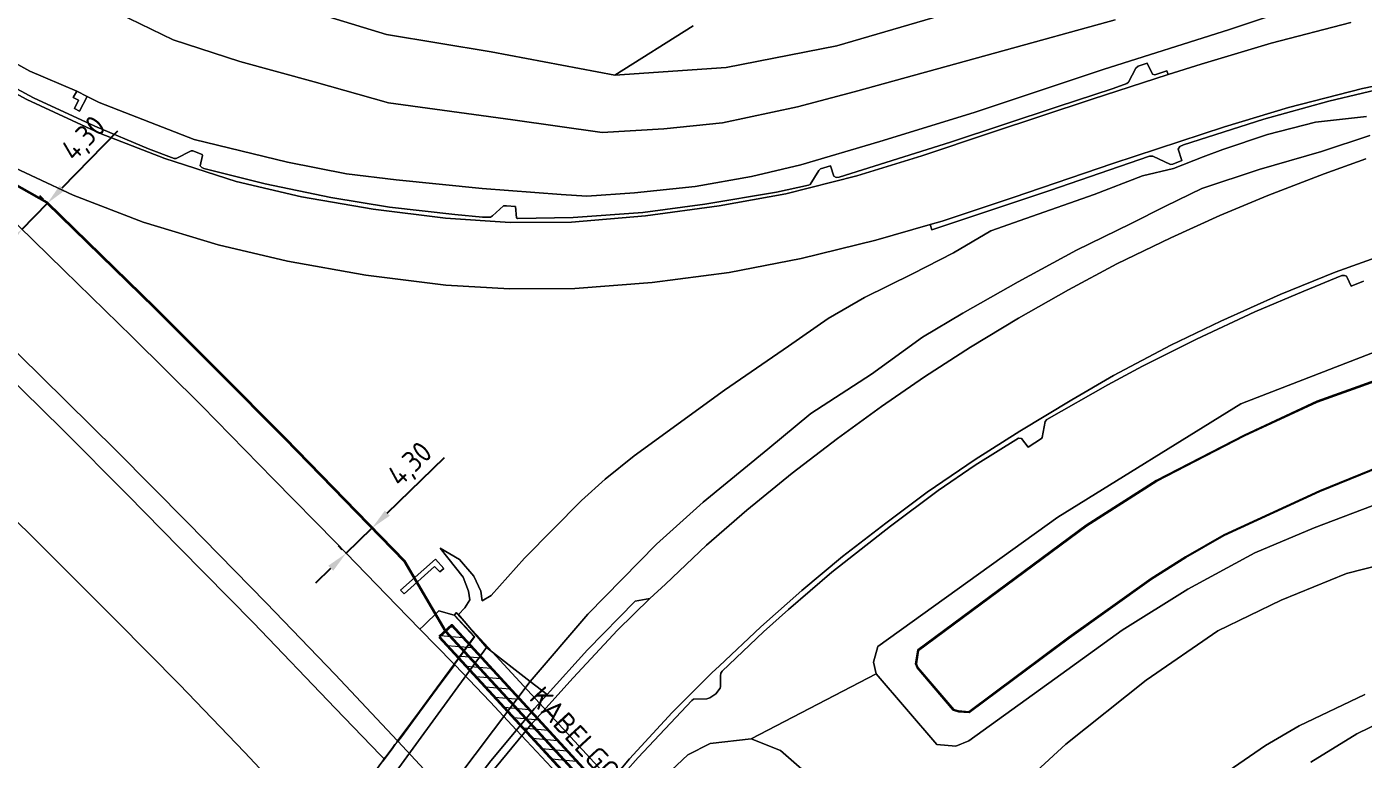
# Model space of a CAD drawing. Header units: metres. Extents: x 112942 to 118371, y 496117 to 499046.
# Drawn here: x 117725.7 to 117883.1, y 496732.7 to 496818.9 of the extents above; entities that cross this region are included whole.
import ezdxf
from ezdxf.enums import TextEntityAlignment as Align

# ---------------------------------------------------------------- set-up
doc = ezdxf.new("R2010")
doc.units = ezdxf.units.M
for name, color, linetype, lineweight in [('B-WE-OG-TOPOKAART-G', 7, 'Continuous', 18), ('N-WE-KL-DATA_GLASVEZEL-G', 90, 'KL-GLASVEZEL-N', 35), ('N-WE-KL-DATA_GLASVEZEL-M', 7, 'Continuous', 18), ('N-WE-KL-DATA_KABELGOOT-A', 92, 'Continuous', 18), ('N-WE-KL-DATA_KABELGOOT-G', 90, 'Continuous', 35), ('N-WE-KL-DATA_KABELGOOT-T25', 7, 'Continuous', 25)]:
    doc.layers.add(name, color=color, linetype=linetype, lineweight=lineweight)
doc.styles.add('ISO', font='isocp.shx')
doc.styles.add('NLCS-ISO-T25', font='NLCS-ISO.ttf', dxfattribs={"height": 2.5})
doc.linetypes.add('KL-GLASVEZEL-N', pattern='A,4,-1,[101,NLCS.SHX,S=0.5,R=0,X=0,Y=0],-1,4,-1,["G",Standard,S=1,R=0,X=-0.25,Y=-0.5],-1.5', length=12.5)
doc.dimstyles.new('ISO', dxfattribs={"dimtxt": 2.5, "dimasz": 2.5, "dimexe": 1.25, "dimexo": 0.625, "dimtad": 1, "dimtxsty": 'ISO', "dimcen": 2.5, "dimadec": 0, "dimazin": 0, "dimtfac": 1, "dimtmove": 0, "dimatfit": 3, "dimfxl": 0, "dimarcsym": 0})

# ---------------------------------------------------------------- blocks, each defined once
blk = doc.blocks.new('*D8')
at = {"layer": 'Defpoints', "color": 0, "transparency": 16777216}
for p in [(117728.19, 496798.13, 7.68), (117728.19, 496798.13), (117725.19, 496795.05, 7.65)]:
    blk.add_point(p, dxfattribs=at)
at = {"layer": 'N-WE-KL-DATA_GLASVEZEL-M', "color": 0, "lineweight": -2, "transparency": 16777216}
for p, q in [((117729.93, 496799.92), (117736.47, 496806.64)), ((117725.19, 496795.05), (117728.19, 496798.13)), ((117727.74, 496798.57), (117727.29, 496799)), ((117724.74, 496795.48), (117724.29, 496795.92)), ((117723.45, 496793.26), (117721.7, 496791.47))]:
    blk.add_line(p, q, dxfattribs=at)
at = {"layer": 'N-WE-KL-DATA_GLASVEZEL-M', "color": 0, "transparency": 16777216}
for points in [[(117729.63, 496800.21), (117730.23, 496799.63), (117728.19, 496798.13)], [(117723.15, 496793.55), (117723.74, 496792.97), (117725.19, 496795.05)]]:
    blk.add_solid(points, dxfattribs=at)
at = {"layer": 'N-WE-KL-DATA_GLASVEZEL-M', "color": 0, "transparency": 16777216, "insert": (117732.6, 496805.61), "char_height": 2.5, "attachment_point": 5, "rotation": 45.7731, "style": 'ISO'}
blk.add_mtext('4,30', dxfattribs=at)
blk = doc.blocks.new('*D9')
at = {"layer": 'Defpoints', "color": 0, "transparency": 16777216}
for p in [(117766.41, 496759.91, 7.68), (117766.41, 496759.91), (117763.33, 496756.91, 7.57)]:
    blk.add_point(p, dxfattribs=at)
at = {"layer": 'N-WE-KL-DATA_GLASVEZEL-M', "color": 0, "lineweight": -2, "transparency": 16777216}
for p, q in [((117768.2, 496761.65), (117774.93, 496768.19)), ((117765.98, 496760.36), (117765.54, 496760.81)), ((117763.33, 496756.91), (117766.41, 496759.91)), ((117762.89, 496757.35), (117762.46, 496757.8)), ((117761.53, 496755.16), (117759.74, 496753.42))]:
    blk.add_line(p, q, dxfattribs=at)
at = {"layer": 'N-WE-KL-DATA_GLASVEZEL-M', "color": 0, "transparency": 16777216}
for points in [[(117767.91, 496761.95), (117768.49, 496761.35), (117766.41, 496759.91)], [(117761.24, 496755.46), (117761.83, 496754.87), (117763.33, 496756.91)]]:
    blk.add_solid(points, dxfattribs=at)
at = {"layer": 'N-WE-KL-DATA_GLASVEZEL-M', "color": 0, "transparency": 16777216, "insert": (117771.02, 496767.27), "char_height": 2.5, "attachment_point": 5, "rotation": 44.2103, "style": 'ISO'}
blk.add_mtext('4,30', dxfattribs=at)

msp = doc.modelspace()

# ---------------------------------------------------------------- hatches: boundary and pattern name
at = {"layer": 'N-WE-KL-DATA_KABELGOOT-A'}
h = msp.add_hatch(dxfattribs=at)
h.set_pattern_fill('ANSI31', color=256, scale=0.35, style=0)
h.set_pattern_definition([(355, (117036.4678, 496814.0653), (0.0968518, 1.1070214), [])])
h.paths.add_polyline_path([(117774.31, 496747.109), (117803.08, 496715.828), (117804.552, 496717.181), (117775.782, 496748.462)])

# ---------------------------------------------------------------- linework, layer by layer
at = {"layer": 'B-WE-OG-TOPOKAART-G', "elevation": -1.279}
msp.add_lwpolyline([(117888.654, 496768.654), (117877.941, 496764.294), (117866.67, 496759.104), (117862.17, 496756.509), (117858.116, 496753.957), (117848.453, 496747.068), (117848.453, 496747.068), (117836.673, 496738.279), (117835.453, 496738.38), (117834.897, 496738.567), (117830.66, 496743.503), (117830.506, 496743.921), (117830.752, 496745.509), (117850.547, 496760.159), (117858.787, 496765.431), (117869.133, 496770.747), (117877.657, 496774.731), (117884.579, 496777.205)], dxfattribs=at)
at = {"layer": 'B-WE-OG-TOPOKAART-G'}
for points in [[(117877.129, 496821.813, 2.308), (117867.335, 496818.585, 2.53), (117852.478, 496813.883, 3.1), (117837.286, 496808.824, 3.574), (117826.198, 496805.379, 4), (117816.869, 496802.655, 4.273), (117811.074, 496801.266, 4.516), (117804.438, 496800.098, 4.768), (117797.296, 496799.345, 5.023), (117791.706, 496798.972, 5.29), (117788.684, 496799.148, 5.44), (117779.357, 496799.865, 5.77), (117769.246, 496800.871, 6.187), (117763.405, 496801.599, 6.434), (117756.455, 496802.971, 6.647), (117745.453, 496805.635, 6.929), (117734.277, 496809.98, 7.247), (117732.867, 496810.67, 7.346), (117731.652, 496811.321, 7.244), (117726.116, 496813.668, 7.463), (117716.828, 496818.798, 7.553)], [(117731.652, 496811.321, 7.244), (117731.207, 496810.564, 7.301), (117731.849, 496810.266, 7.367), (117731.371, 496809.291, 7.322), (117731.947, 496808.958, 7.409), (117732.867, 496810.67, 7.346), (117734.277, 496809.98, 7.247), (117745.453, 496805.635, 6.929), (117756.455, 496802.971, 6.647), (117763.405, 496801.599, 6.434), (117769.246, 496800.871, 6.187), (117779.357, 496799.865, 5.77), (117788.684, 496799.148, 5.44), (117791.706, 496798.972, 5.29), (117797.296, 496799.345, 5.023), (117804.438, 496800.098, 4.768), (117811.074, 496801.266, 4.516), (117816.869, 496802.655, 4.273), (117826.198, 496805.379, 4), (117837.286, 496808.824, 3.574), (117852.478, 496813.883, 3.1), (117867.335, 496818.585, 2.53), (117877.129, 496821.813, 2.308)], [(117754.445, 496822.181, 0.695), (117768.125, 496817.981, 0.776), (117780.413, 496815.938, 0.455), (117794.977, 496813.182, 0.349), (117808.092, 496814.083, 0.031), (117821.125, 496816.633, -0.094), (117839.024, 496821.855, -0.337)], [(117804.23, 496818.996, -0.876), (117794.977, 496813.182, 0.349), (117780.413, 496815.938, 0.455), (117768.125, 496817.981, 0.776), (117754.445, 496822.181, 0.695)], [(117839.024, 496821.855, -0.337), (117821.125, 496816.633, -0.094), (117808.092, 496814.083, 0.031), (117794.977, 496813.182, 0.349), (117804.23, 496818.996, -0.876)], [(117736.521, 496820.506, 1.733), (117742.981, 496817.376, 1.736), (117750.85, 496814.804, 1.736), (117759.579, 496812.41, 1.688), (117768.361, 496809.939, 1.652), (117782.996, 496807.95, 1.363), (117793.507, 496806.444, 1.147), (117800.759, 496806.885, 0.952), (117807.654, 496807.576, 0.907), (117816.49, 496809.468, 0.907), (117823.17, 496811.234, 0.769), (117839.953, 496815.851, 0.703), (117853.89, 496819.718, 0.643)], [(117853.89, 496819.718, 0.643), (117839.953, 496815.851, 0.703), (117823.17, 496811.234, 0.769), (117816.49, 496809.468, 0.907), (117807.654, 496807.576, 0.907), (117800.759, 496806.885, 0.952), (117793.507, 496806.444, 1.147), (117782.996, 496807.95, 1.363), (117768.361, 496809.939, 1.652), (117759.579, 496812.41, 1.688), (117750.85, 496814.804, 1.736), (117742.981, 496817.376, 1.736), (117736.521, 496820.506, 1.733)], [(117716.828, 496818.798, 7.553), (117726.116, 496813.668, 7.463), (117731.652, 496811.321, 7.244)], [(117881.644, 496819.411, 2.285), (117872.255, 496816.955, 2.48), (117864.018, 496814.51, 2.671), (117860.144, 496813.262, 2.785), (117859.987, 496813.689, 2.908), (117858.575, 496813.233, 2.908), (117858.272, 496813.298, 2.905), (117857.664, 496814.613, 2.917), (117856.606, 496814.261, 2.974), (117856.323, 496814.014, 2.983), (117855.445, 496812.383, 3.016), (117855.27, 496812.222, 3.016), (117853.675, 496811.645, 3.082), (117847.078, 496809.47, 3.289), (117834.496, 496805.304, 3.7), (117821.39, 496801.186, 4.201), (117821.042, 496801.156, 4.183), (117820.768, 496801.3, 4.177), (117820.377, 496802.513, 4.171), (117819.219, 496802.188, 4.21), (117818.998, 496801.988, 4.21), (117817.976, 496800.337, 4.294), (117817.806, 496800.257, 4.315), (117814.04, 496799.426, 4.447), (117805.578, 496798.009, 4.759), (117798.272, 496797.056, 5.047), (117790.097, 496796.463, 5.398), (117783.515, 496796.344, 5.707), (117783.401, 496796.424, 5.704), (117783.295, 496797.745, 5.719), (117782.243, 496797.818, 5.764), (117781.866, 496797.806, 5.764), (117780.605, 496796.649, 5.806), (117780.363, 496796.488, 5.851), (117779.414, 496796.489, 5.927), (117776.155, 496796.811, 6.041), (117768.472, 496797.656, 6.314), (117761.537, 496798.821, 6.542), (117753.819, 496800.427, 6.728), (117746.601, 496802.2, 6.908), (117746.364, 496802.34, 6.908), (117746.186, 496802.534, 6.914), (117746.445, 496803.754, 6.908), (117746.42, 496803.875, 6.884), (117745.3, 496804.3, 6.917), (117745.113, 496804.303, 6.923), (117743.351, 496803.373, 6.959), (117743.116, 496803.406, 6.986), (117740.094, 496804.541, 7.13), (117733.755, 496807.186, 7.28), (117726.532, 496810.546, 7.421), (117722.574, 496812.649, 7.49)], [(117725.778, 496810.338, 7.283), (117734.314, 496806.359, 7.106), (117742.004, 496803.384, 6.917), (117750.398, 496800.697, 6.707), (117758.117, 496798.898, 6.503), (117766.538, 496797.413, 6.28), (117775.06, 496796.378, 5.956), (117782.672, 496795.844, 5.672), (117789.874, 496795.904, 5.366), (117798.612, 496796.655, 4.995), (117807.281, 496797.827, 4.612), (117815.132, 496799.218, 4.314), (117823.472, 496801.353, 4.039), (117831.131, 496803.693, 3.772), (117839.205, 496806.397, 3.478), (117851.176, 496810.373, 3.048), (117860.144, 496813.262, 2.785), (117864.018, 496814.51, 2.671), (117872.255, 496816.955, 2.48), (117881.644, 496819.411, 2.285)], [(117860.144, 496813.262, 2.785), (117851.176, 496810.373, 3.048), (117839.205, 496806.397, 3.478), (117831.131, 496803.693, 3.772), (117823.472, 496801.353, 4.039), (117815.132, 496799.218, 4.314), (117807.281, 496797.827, 4.612), (117798.612, 496796.655, 4.995), (117789.874, 496795.904, 5.366), (117782.672, 496795.844, 5.672), (117775.06, 496796.378, 5.956), (117766.538, 496797.413, 6.28), (117758.117, 496798.898, 6.503), (117750.398, 496800.697, 6.707), (117742.004, 496803.384, 6.917), (117734.314, 496806.359, 7.106), (117725.778, 496810.338, 7.283), (117717.628, 496814.741, 7.434)], [(117717.628, 496814.741, 7.434), (117725.778, 496810.338, 7.283)], [(117722.574, 496812.649, 7.49), (117726.532, 496810.546, 7.421), (117733.755, 496807.186, 7.28), (117740.094, 496804.541, 7.13), (117743.116, 496803.406, 6.986), (117743.351, 496803.373, 6.959), (117745.113, 496804.303, 6.923), (117745.3, 496804.3, 6.917), (117746.42, 496803.875, 6.884), (117746.445, 496803.754, 6.908), (117746.186, 496802.534, 6.914), (117746.364, 496802.34, 6.908), (117746.601, 496802.2, 6.908), (117753.819, 496800.427, 6.728), (117761.537, 496798.821, 6.542), (117768.472, 496797.656, 6.314), (117776.155, 496796.811, 6.041), (117779.414, 496796.489, 5.927), (117780.363, 496796.488, 5.851), (117780.605, 496796.649, 5.806), (117781.866, 496797.806, 5.764), (117782.243, 496797.818, 5.764), (117783.295, 496797.745, 5.719), (117783.401, 496796.424, 5.704), (117783.515, 496796.344, 5.707), (117790.097, 496796.463, 5.398), (117798.272, 496797.056, 5.047), (117805.578, 496798.009, 4.759), (117814.04, 496799.426, 4.447), (117817.806, 496800.257, 4.315), (117817.976, 496800.337, 4.294), (117818.998, 496801.988, 4.21), (117819.219, 496802.188, 4.21), (117820.377, 496802.513, 4.171), (117820.768, 496801.3, 4.177), (117821.042, 496801.156, 4.183), (117821.39, 496801.186, 4.201), (117834.496, 496805.304, 3.7), (117847.078, 496809.47, 3.289), (117853.675, 496811.645, 3.082), (117855.27, 496812.222, 3.016), (117855.445, 496812.383, 3.016), (117856.323, 496814.014, 2.983), (117856.606, 496814.261, 2.974), (117857.664, 496814.613, 2.917), (117858.272, 496813.298, 2.905), (117858.575, 496813.233, 2.908), (117859.987, 496813.689, 2.908), (117860.144, 496813.262, 2.785)], [(117891.027, 496813.296, 1.815), (117882.995, 496811.637, 2.028), (117874.305, 496809.401, 2.288), (117866.776, 496807.126, 2.527), (117853.619, 496802.797, 3.026), (117841.887, 496798.794, 3.537), (117833.507, 496796.008, 3.917), (117832.115, 496795.612, 3.976), (117825.709, 496793.79, 4.247), (117816.911, 496791.605, 4.593), (117808.431, 496789.976, 4.949), (117799.398, 496788.807, 5.325), (117790.263, 496788.112, 5.689), (117782.596, 496788.066, 5.969), (117775.092, 496788.483, 6.232), (117765.681, 496789.652, 6.563), (117756.439, 496791.301, 6.824), (117748.274, 496793.231, 7.016), (117739.443, 496795.912, 7.213), (117731.232, 496799.085, 7.374), (117722.466, 496803.171, 7.517)], [(117832.295, 496795.012, 4.093), (117832.115, 496795.612, 3.976), (117833.507, 496796.008, 3.917), (117841.887, 496798.794, 3.537), (117853.619, 496802.797, 3.026), (117866.776, 496807.126, 2.527), (117874.305, 496809.401, 2.288), (117882.995, 496811.637, 2.028), (117891.027, 496813.296, 1.815)], [(117722.466, 496803.171, 7.517), (117731.232, 496799.085, 7.374), (117739.443, 496795.912, 7.213), (117748.274, 496793.231, 7.016), (117756.439, 496791.301, 6.824), (117765.681, 496789.652, 6.563), (117775.092, 496788.483, 6.232), (117782.596, 496788.066, 5.969), (117790.263, 496788.112, 5.689), (117799.398, 496788.807, 5.325), (117808.431, 496789.976, 4.949), (117816.911, 496791.605, 4.593), (117825.709, 496793.79, 4.247), (117832.115, 496795.612, 3.976), (117832.295, 496795.012, 4.093), (117846.208, 496799.615, 3.49), (117857.938, 496803.657, 2.977), (117858.309, 496803.652, 2.944), (117860.402, 496802.701, 2.869), (117860.696, 496802.721, 2.869), (117861.738, 496803.138, 2.845), (117861.301, 496804.484, 2.827), (117861.506, 496804.813, 2.827), (117861.929, 496804.988, 2.827), (117871.392, 496808.015, 2.485), (117879.049, 496810.141, 2.269), (117886.974, 496812.029, 1.99)], [(117732.867, 496810.67, 7.346), (117731.947, 496808.958, 7.409), (117731.371, 496809.291, 7.322), (117731.849, 496810.266, 7.367), (117731.207, 496810.564, 7.301), (117731.652, 496811.321, 7.244), (117732.867, 496810.67, 7.346)], [(117886.974, 496812.029, 1.99), (117879.049, 496810.141, 2.269), (117871.392, 496808.015, 2.485), (117861.929, 496804.988, 2.827), (117861.506, 496804.813, 2.827), (117861.301, 496804.484, 2.827), (117861.738, 496803.138, 2.845), (117860.696, 496802.721, 2.869), (117860.402, 496802.701, 2.869), (117858.309, 496803.652, 2.944), (117857.938, 496803.657, 2.977), (117846.208, 496799.615, 3.49), (117832.295, 496795.012, 4.093)], [(117883.471, 496808.348, 2.008), (117877.479, 496807.651, 2.212), (117871.815, 496806.223, 2.398), (117866.576, 496804.455, 2.566), (117864.26, 496803.588, 2.659), (117860.765, 496802.222, 2.8), (117857.116, 496801.366, 2.977), (117851.428, 496799.174, 3.214), (117843.372, 496796.317, 3.556), (117839.271, 496794.873, 3.775), (117834.845, 496792.291, 3.946), (117830.045, 496789.814, 4.054), (117824.384, 496787.018, 4.336), (117820.122, 496784.567, 4.525), (117815.435, 496781.302, 4.615), (117807.895, 496776.122, 4.888), (117797.255, 496768.383, 5.587), (117793.851, 496765.653, 5.851), (117791.051, 496763.134, 6.016), (117784.336, 496756.37, 6.544), (117780.44, 496751.953, 6.73), (117779.381, 496751.352, 6.775), (117779.23, 496752.491, 6.892), (117778.39, 496754.248, 6.958), (117776.697, 496756.201, 7.336), (117774.43, 496757.539, 7.495), (117777.137, 496754.117, 7.525), (117777.771, 496752.473, 7.441), (117777.92, 496751.436, 7.396), (117777.312, 496750.506, 7.408), (117776.565, 496749.719, 7.408), (117776.348, 496749.961, 7.44), (117776.064, 496749.637, 7.603), (117774.262, 496750.163, 7.516), (117772.444, 496748.395, 8.25), (117772.04, 496748.002, 7.484), (117769.311, 496750.787, 7.509), (117762.135, 496758.2, 7.574), (117754.816, 496765.638, 7.59), (117746.348, 496774.28, 7.61), (117738.177, 496782.393, 7.65), (117730.115, 496790.262, 7.64), (117722.997, 496797.199, 7.654)], [(117785.03, 496741.859, 0.4), (117779.882, 496745.832, 4.691), (117776.565, 496749.719, 7.408), (117777.312, 496750.506, 7.408), (117777.92, 496751.436, 7.396), (117777.771, 496752.473, 7.441), (117777.137, 496754.117, 7.525), (117774.43, 496757.539, 7.495), (117776.697, 496756.201, 7.336), (117778.39, 496754.248, 6.958), (117779.23, 496752.491, 6.892), (117779.381, 496751.352, 6.775), (117780.44, 496751.953, 6.73), (117784.336, 496756.37, 6.544), (117791.051, 496763.134, 6.016), (117793.851, 496765.653, 5.851), (117797.255, 496768.383, 5.587), (117807.895, 496776.122, 4.888), (117815.435, 496781.302, 4.615), (117820.122, 496784.567, 4.525), (117824.384, 496787.018, 4.336), (117830.045, 496789.814, 4.054), (117834.845, 496792.291, 3.946), (117839.271, 496794.873, 3.775), (117843.372, 496796.317, 3.556), (117851.428, 496799.174, 3.214), (117857.116, 496801.366, 2.977), (117860.765, 496802.222, 2.8), (117864.26, 496803.588, 2.659), (117866.576, 496804.455, 2.566), (117871.815, 496806.223, 2.398), (117877.479, 496807.651, 2.212), (117883.471, 496808.348, 2.008)], [(117883.864, 496806.092, 0.835), (117878.192, 496804.219, 0.796), (117870.852, 496802.11, 0.832), (117864.101, 496799.862, 0.841), (117859.813, 496797.769, 0.712), (117855.684, 496795.69, 0.676), (117849.355, 496792.615, 0.622), (117842.464, 496788.872, 0.571), (117835.951, 496785.209, 0.637), (117831.194, 496782.358, 0.553), (117825.216, 496777.999, 0.511), (117818.079, 496773.4, 0.475), (117812.984, 496769.171, 0.355), (117805.373, 496762.935, 0.391), (117799.91, 496758.01, 0.373), (117791.823, 496749.774, 0.418), (117785.03, 496741.859, 0.4)], [(117883.422, 496803.359, 0.83), (117878.507, 496801.602, 0.786), (117871.851, 496799.02, 0.711), (117866.228, 496796.669, 0.683), (117860.46, 496794.04, 0.632), (117854.107, 496790.995, 0.587), (117848.391, 496787.95, 0.561), (117842.515, 496784.593, 0.519), (117836.848, 496781.194, 0.496), (117831.427, 496777.681, 0.463), (117826.401, 496774.2, 0.424), (117821.212, 496770.432, 0.406), (117815.878, 496766.364, 0.374), (117810.512, 496761.993, 0.342), (117805.785, 496757.904, 0.313), (117800.961, 496753.31, 0.293), (117799.122, 496751.611, 0.297), (117797.367, 496751.301, 0.994), (117791.78, 496745.586, 1.022), (117787.04, 496740.318, 0.312), (117785.03, 496741.859, 0.4), (117791.823, 496749.774, 0.418), (117799.91, 496758.01, 0.373), (117805.373, 496762.935, 0.391), (117812.984, 496769.171, 0.355), (117818.079, 496773.4, 0.475), (117825.216, 496777.999, 0.511), (117831.194, 496782.358, 0.553), (117835.951, 496785.209, 0.637), (117842.464, 496788.872, 0.571), (117849.355, 496792.615, 0.622), (117855.684, 496795.69, 0.676), (117859.813, 496797.769, 0.712), (117864.101, 496799.862, 0.841), (117870.852, 496802.11, 0.832), (117878.192, 496804.219, 0.796), (117883.864, 496806.092, 0.835)], [(117769.412, 496734.847, 7.192), (117769.225, 496734.594, 7.906), (117769.096, 496734.419, 7.186), (117768.847, 496734.081, 7.273), (117768.18, 496733.177, 7.408), (117767.846, 496732.725, 7.31), (117767.418, 496733.157, 7.315), (117762.061, 496738.687, 7.33), (117752.431, 496748.732, 7.401), (117743.751, 496757.57, 7.461), (117737.616, 496763.8, 7.499), (117729.943, 496771.489, 7.497), (117718.144, 496783.069, 7.532), (117709.241, 496791.653, 7.55), (117701.257, 496799.249, 7.57), (117701.145, 496803.113, 7.384), (117708.694, 496795.919, 7.385), (117717.762, 496787.224, 7.392), (117727.461, 496777.72, 7.361), (117736.304, 496768.99, 7.349), (117744.67, 496760.554, 7.339), (117753.922, 496751.117, 7.284), (117762.051, 496742.674, 7.235), (117769.412, 496734.847, 7.192)], [(117780.067, 496730.666, 0.445), (117785.084, 496736.751, 0.368), (117790.067, 496742.292, 0.32), (117795.289, 496747.885, 0.302), (117799.122, 496751.611, 0.297), (117800.961, 496753.31, 0.293), (117805.785, 496757.904, 0.313), (117810.512, 496761.993, 0.342), (117815.878, 496766.364, 0.374), (117821.212, 496770.432, 0.406), (117826.401, 496774.2, 0.424), (117831.427, 496777.681, 0.463), (117836.848, 496781.194, 0.496), (117842.515, 496784.593, 0.519), (117848.391, 496787.95, 0.561), (117854.107, 496790.995, 0.587), (117860.46, 496794.04, 0.632), (117866.228, 496796.669, 0.683), (117871.851, 496799.02, 0.711), (117878.507, 496801.602, 0.786), (117883.422, 496803.359, 0.83)], [(117722.997, 496797.199, 7.654), (117730.115, 496790.262, 7.64), (117738.177, 496782.393, 7.65), (117746.348, 496774.28, 7.61), (117754.816, 496765.638, 7.59), (117762.135, 496758.2, 7.574), (117769.311, 496750.787, 7.509), (117772.04, 496748.002, 7.484), (117775.952, 496744.008, 7.449), (117776.073, 496743.881, 7.455), (117775.982, 496743.757, 7.474), (117774.036, 496741.118, 7.386), (117771.973, 496738.32, 7.291), (117769.833, 496735.418, 7.201), (117769.412, 496734.847, 7.192), (117762.051, 496742.674, 7.235), (117753.922, 496751.117, 7.284), (117744.67, 496760.554, 7.339), (117736.304, 496768.99, 7.349), (117727.461, 496777.72, 7.361), (117717.762, 496787.224, 7.392)], [(117791.588, 496726.635, -0.07), (117796.726, 496732.735, -0.126), (117801.756, 496738.209, -0.177), (117806.44, 496742.888, -0.188), (117807.258, 496743.659, -0.16), (117812.189, 496748.263, -0.14), (117816.991, 496752.544, -0.12), (117821.775, 496756.552, -0.1), (117826.876, 496760.486, -0.08), (117831.774, 496764.119, -0.05), (117837.409, 496767.982, -0.011), (117842.651, 496771.32, 0.017), (117848.783, 496775.006, 0.042), (117853.71, 496777.847, 0.085), (117860.457, 496781.423, 0.102), (117866.347, 496784.267, 0.17), (117873.313, 496787.379, 0.238), (117879.778, 496790.002, 0.305), (117885.612, 496792.107, 0.343)], [(117885.612, 496792.107, 0.343), (117879.778, 496790.002, 0.305), (117873.313, 496787.379, 0.238), (117866.347, 496784.267, 0.17), (117860.457, 496781.423, 0.102), (117853.71, 496777.847, 0.085), (117848.783, 496775.006, 0.042), (117842.651, 496771.32, 0.017), (117837.409, 496767.982, -0.011), (117831.774, 496764.119, -0.05), (117826.876, 496760.486, -0.08), (117821.775, 496756.552, -0.1), (117816.991, 496752.544, -0.12), (117812.189, 496748.263, -0.14), (117807.258, 496743.659, -0.16), (117806.44, 496742.888, -0.188), (117801.756, 496738.209, -0.177), (117796.726, 496732.735, -0.126), (117791.588, 496726.635, -0.07)], [(117794.667, 496729.453, -0.076), (117797.73, 496732.908, -0.085), (117804.047, 496739.619, -0.13), (117804.237, 496739.767, -0.13), (117805.811, 496739.786, -0.148), (117806.186, 496739.903, -0.151), (117806.882, 496740.379, -0.172), (117807.382, 496741.053, -0.175), (117807.435, 496741.246, -0.166), (117807.432, 496742.509, -0.112), (117807.465, 496742.813, -0.097), (117807.609, 496743.042, -0.097), (117812.5, 496747.703, -0.097), (117815.443, 496750.315, -0.076), (117820.549, 496754.722, -0.079), (117827.433, 496760.133, -0.052), (117833.066, 496764.309, 0.031), (117837.409, 496767.307, 0.034), (117842.522, 496770.476, 0.034), (117842.85, 496770.444, 0.031), (117843.66, 496769.421, 0.019), (117845.216, 496770.45, -0.001), (117845.28, 496770.562, -0.001), (117845.662, 496772.426, 0.067), (117845.835, 496772.684, 0.067), (117853.05, 496776.771, 0.121), (117857.111, 496778.946, 0.142), (117863.452, 496782.133, 0.184), (117870.347, 496785.362, 0.274), (117876.104, 496787.791, 0.349), (117880.58, 496789.605, 0.4), (117880.882, 496789.623, 0.397), (117881.115, 496789.534, 0.388), (117881.223, 496789.376, 0.379), (117881.685, 496788.385, 0.361), (117883.128, 496788.961, 0.358)], [(117883.128, 496788.961, 0.358), (117881.685, 496788.385, 0.361), (117881.223, 496789.376, 0.379), (117881.115, 496789.534, 0.388), (117880.882, 496789.623, 0.397), (117880.58, 496789.605, 0.4), (117876.104, 496787.791, 0.349), (117870.347, 496785.362, 0.274), (117863.452, 496782.133, 0.184), (117857.111, 496778.946, 0.142), (117853.05, 496776.771, 0.121), (117845.835, 496772.684, 0.067), (117845.662, 496772.426, 0.067), (117845.28, 496770.562, -0.001), (117845.216, 496770.45, -0.001), (117843.66, 496769.421, 0.019), (117842.85, 496770.444, 0.031), (117842.522, 496770.476, 0.034), (117837.409, 496767.307, 0.034), (117833.066, 496764.309, 0.031), (117827.433, 496760.133, -0.052), (117820.549, 496754.722, -0.079), (117815.443, 496750.315, -0.076), (117812.5, 496747.703, -0.097), (117807.609, 496743.042, -0.097), (117807.465, 496742.813, -0.097), (117807.432, 496742.509, -0.112), (117807.435, 496741.246, -0.166), (117807.382, 496741.053, -0.175), (117806.882, 496740.379, -0.172), (117806.186, 496739.903, -0.151), (117805.811, 496739.786, -0.148), (117804.237, 496739.767, -0.13), (117804.047, 496739.619, -0.13), (117797.73, 496732.908, -0.085), (117794.667, 496729.453, -0.076)], [(117718.144, 496783.069, 7.532), (117729.943, 496771.489, 7.497), (117737.616, 496763.8, 7.499), (117743.751, 496757.57, 7.461), (117752.431, 496748.732, 7.401), (117762.061, 496738.687, 7.33), (117767.418, 496733.157, 7.315), (117767.846, 496732.725, 7.31)], [(117889.553, 496782.603, -0.484), (117868.68, 496774.527, -0.631), (117847.13, 496761.177, -0.67), (117825.934, 496745.97, -0.634), (117825.446, 496744.116, -0.604), (117825.771, 496742.751, -0.58), (117811.037, 496735.09, -0.268), (117806.222, 496734.53, -0.238), (117803.587, 496733.218, -0.238), (117797.165, 496727.156, -0.16)], [(117884.137, 496762.519, -0.508), (117877.334, 496759.935, -0.538), (117870.341, 496756.979, -0.571), (117862.464, 496752.701, -0.562), (117854.704, 496747.868, -0.595), (117846.801, 496742.145, -0.529), (117836.659, 496734.877, -0.478), (117835.134, 496734.217, -0.484), (117832.895, 496734.412, -0.484), (117825.771, 496742.751, -0.58), (117825.446, 496744.116, -0.604), (117825.934, 496745.97, -0.634), (117847.13, 496761.177, -0.67), (117868.68, 496774.527, -0.631), (117889.553, 496782.603, -0.484)], [(117884.547, 496777.299, -1.144), (117877.619, 496774.823, -1.144), (117869.089, 496770.837, -1.144), (117858.737, 496765.517, -1.183), (117850.491, 496760.241, -1.222), (117830.66, 496745.565, -1.21), (117830.404, 496743.911, -1.213), (117830.572, 496743.451, -1.213), (117834.839, 496738.481, -1.174), (117835.433, 496738.282, -1.165), (117836.703, 496738.177, -1.162), (117848.511, 496746.988, -1.234), (117858.172, 496753.873, -1.228), (117862.222, 496756.423, -1.21), (117866.716, 496759.016, -1.21), (117877.981, 496764.202, -1.243), (117888.688, 496768.56, -1.243)], [(117888.688, 496768.56, -1.243), (117877.981, 496764.202, -1.243), (117866.716, 496759.016, -1.21), (117862.222, 496756.423, -1.21), (117858.172, 496753.873, -1.228), (117848.511, 496746.988, -1.234), (117836.703, 496738.177, -1.162), (117835.433, 496738.282, -1.165), (117834.839, 496738.481, -1.174), (117830.572, 496743.451, -1.213), (117830.404, 496743.911, -1.213), (117830.66, 496745.565, -1.21), (117850.491, 496760.241, -1.222), (117858.737, 496765.517, -1.183), (117869.089, 496770.837, -1.144), (117877.619, 496774.823, -1.144), (117884.547, 496777.299, -1.144)], [(117884.579, 496777.205, -1.279), (117877.657, 496774.731, -1.279), (117869.133, 496770.747, -1.279), (117858.787, 496765.431, -1.279), (117850.547, 496760.159, -1.279), (117830.752, 496745.509, -1.279), (117830.506, 496743.921, -1.279), (117830.66, 496743.503, -1.279), (117834.897, 496738.567, -1.279), (117835.453, 496738.38, -1.279), (117836.673, 496738.279, -1.279), (117848.453, 496747.068, -1.279), (117858.116, 496753.957, -1.279), (117862.17, 496756.509, -1.279), (117866.67, 496759.104, -1.279), (117877.941, 496764.294, -1.279), (117888.654, 496768.654, -1.279)], [(117721.518, 496763.706, 7.16), (117729.273, 496756.046, 7.129), (117736.329, 496748.98, 7.107), (117743.733, 496741.505, 7.052), (117751.378, 496733.509, 6.989), (117757.397, 496727.133, 6.948), (117760.988, 496723.425, 6.92)], [(117767.846, 496732.725, 7.31), (117767.687, 496732.509, 7.312), (117760.988, 496723.425, 6.92), (117757.397, 496727.133, 6.948), (117751.378, 496733.509, 6.989), (117743.733, 496741.505, 7.052), (117736.329, 496748.98, 7.107), (117729.273, 496756.046, 7.129), (117721.518, 496763.706, 7.16)], [(117889.454, 496756.686, -0.256), (117881.147, 496754.538, -0.253), (117873.43, 496751.398, -0.28), (117865.985, 496747.812, -0.352), (117857.541, 496741.993, -0.397), (117848.094, 496734.486, -0.406), (117841.181, 496728.104, -0.404), (117830.32, 496720.336, -0.248), (117829.312, 496720.722, -0.268), (117814.477, 496733.738, -0.25), (117811.037, 496735.09, -0.268), (117825.771, 496742.751, -0.58), (117832.895, 496734.412, -0.484), (117835.134, 496734.217, -0.484), (117836.659, 496734.877, -0.478), (117846.801, 496742.145, -0.529), (117854.704, 496747.868, -0.595), (117862.464, 496752.701, -0.562), (117870.341, 496756.979, -0.571), (117877.334, 496759.935, -0.538), (117884.137, 496762.519, -0.508)], [(117769.769, 496752.587, 7.624), (117770.175, 496752.152, 7.6), (117773.755, 496755.385, 7.6), (117774.384, 496754.734, 7.6), (117774.853, 496755.123, 7.609), (117773.883, 496756.243, 7.6), (117769.769, 496752.587, 7.624)], [(117769.769, 496752.587, 7.624), (117773.883, 496756.243, 7.6), (117774.853, 496755.123, 7.609), (117774.384, 496754.734, 7.6), (117773.755, 496755.385, 7.6), (117770.175, 496752.152, 7.6), (117769.769, 496752.587, 7.624)], [(117811.037, 496735.09, -0.268), (117814.477, 496733.738, -0.25), (117829.312, 496720.722, -0.268), (117830.32, 496720.336, -0.248), (117841.181, 496728.104, -0.404), (117848.094, 496734.486, -0.406), (117857.541, 496741.993, -0.397), (117865.985, 496747.812, -0.352), (117873.43, 496751.398, -0.28), (117881.147, 496754.538, -0.253), (117889.454, 496756.686, -0.256)], [(117767.792, 496713.654, 0.787), (117767.088, 496714.422, 0.814), (117769.227, 496717.529, 1.446), (117774.662, 496725.103, 1.292), (117780.387, 496732.504, 1.167), (117785.54, 496738.651, 1.092), (117787.04, 496740.318, 0.312), (117791.78, 496745.586, 1.022), (117797.367, 496751.301, 0.994), (117799.122, 496751.611, 0.297), (117795.289, 496747.885, 0.302), (117790.067, 496742.292, 0.32), (117785.084, 496736.751, 0.368), (117780.067, 496730.666, 0.445), (117774.042, 496722.743, 0.597), (117769.426, 496716.146, 0.716), (117767.792, 496713.654, 0.787)], [(117776.565, 496749.719, 7.408), (117779.882, 496745.832, 4.691), (117761.542, 496720.706, 4.691), (117757.624, 496724.583, 6.804), (117757.992, 496724.981, 6.865), (117760.271, 496722.453, 6.927), (117760.988, 496723.425, 6.92), (117767.687, 496732.509, 7.312), (117767.846, 496732.725, 7.31), (117768.18, 496733.177, 7.408), (117768.847, 496734.081, 7.273), (117769.096, 496734.419, 7.186), (117769.225, 496734.594, 7.906), (117769.412, 496734.847, 7.192), (117769.833, 496735.418, 7.201), (117771.973, 496738.32, 7.291), (117774.036, 496741.118, 7.386), (117775.982, 496743.757, 7.474), (117776.073, 496743.881, 7.455), (117778.446, 496747.099, 7.672), (117776.064, 496749.637, 7.603), (117776.348, 496749.961, 7.44), (117776.565, 496749.719, 7.408)], [(117767.727, 496732.479, 7.312), (117768.22, 496733.147, 7.408), (117768.887, 496734.051, 7.273), (117769.136, 496734.389, 7.186), (117776.022, 496743.727, 7.474), (117778.511, 496747.103, 7.672), (117776.131, 496749.638, 7.603), (117776.349, 496749.886, 7.44), (117786.112, 496739.287, 7.414), (117805.842, 496717.868, 7.36)], [(117776.064, 496749.637, 7.603), (117778.446, 496747.099, 7.672), (117776.073, 496743.881, 7.455), (117775.952, 496744.008, 7.449), (117772.04, 496748.002, 7.484), (117772.444, 496748.395, 8.25), (117774.262, 496750.163, 7.516), (117776.064, 496749.637, 7.603)], [(117785.03, 496741.859, 0.4), (117765.588, 496716.056, 0.836), (117761.542, 496720.706, 4.691), (117779.882, 496745.832, 4.691), (117785.03, 496741.859, 0.4)], [(117800.526, 496717.51, 7.31), (117800.421, 496717.369, 7.321), (117798.487, 496714.752, 7.211), (117796.391, 496711.915, 7.116), (117794.237, 496709, 7.033), (117793.846, 496708.471, 7.013), (117792.59, 496709.844, 7.027), (117785.138, 496717.989, 7.107), (117776.394, 496727.342, 7.174), (117775.551, 496728.244, 7.181), (117769.481, 496734.774, 7.192), (117769.902, 496735.344, 7.201), (117772.043, 496738.248, 7.29), (117774.105, 496741.045, 7.386), (117776.062, 496743.698, 7.474), (117776.143, 496743.808, 7.47), (117780.312, 496739.452, 7.43), (117783.42, 496736.123, 7.422), (117787.517, 496731.735, 7.411), (117794.321, 496724.352, 7.351), (117799.238, 496718.93, 7.31), (117800.526, 496717.51, 7.31)], [(117787.04, 496740.318, 0.312), (117785.54, 496738.651, 1.092), (117780.387, 496732.504, 1.167), (117774.662, 496725.103, 1.292), (117769.227, 496717.529, 1.446), (117767.088, 496714.422, 0.814), (117765.588, 496716.056, 0.836), (117785.03, 496741.859, 0.4), (117787.04, 496740.318, 0.312)], [(117883.269, 496740.321, 5.176), (117875.55, 496736.622, 5.482), (117871.578, 496734.302, 5.599), (117861.054, 496727.054, 5.884), (117857.277, 496724.07, 6.025), (117838.676, 496707.138, 6.769), (117832.084, 496701.251, 7.12), (117830.921, 496701.072, 7.132), (117830.135, 496701.458, 7.138), (117824.86, 496705.806, 7.225), (117815.113, 496715.326, 7.207), (117809.548, 496720.217, 7.138), (117808.808, 496720.379, 7.141), (117807.612, 496719.795, 7.192), (117805.675, 496718.122, 7.279), (117801.656, 496722.234, 4.532), (117797.165, 496727.156, -0.16), (117803.587, 496733.218, -0.238), (117806.222, 496734.53, -0.238), (117811.037, 496735.09, -0.268)], [(117861.054, 496727.054, 5.884), (117871.578, 496734.302, 5.599), (117875.55, 496736.622, 5.482), (117883.269, 496740.321, 5.176)], [(117888.249, 496738.559, 5.107), (117882.342, 496735.681, 5.326), (117876.939, 496732.346, 5.54)], [(117876.939, 496732.346, 5.54), (117882.342, 496735.681, 5.326), (117888.249, 496738.559, 5.107)]]:
    msp.add_polyline3d(points, dxfattribs=at)
at = {"layer": 'N-WE-KL-DATA_GLASVEZEL-G', "flags": 128}
msp.add_lwpolyline([(117460.381, 497010.106), (117462.6, 497008.829), (117467.424, 497005.984), (117473.009, 497002.315), (117482.442, 496995.949), (117488.683, 496991.858), (117493.711, 496988.515), (117505.616, 496980.429), (117514.441, 496974.41), (117525.05, 496967.096), (117535.796, 496959.485), (117547.23, 496951.267), (117557.585, 496943.711), (117574.725, 496930.877), (117584.774, 496923.248), (117592.054, 496917.522), (117597.844, 496912.957), (117613.512, 496900.322), (117621.06, 496894.333), (117626.229, 496889.908), (117630.809, 496885.962), (117636.101, 496880.593), (117685.655, 496838.529), (117692.098, 496833.912), (117696.353, 496830.657), (117701.07, 496827.085), (117706.802, 496822.941), (117710.585, 496820.306), (117715.134, 496817.45), (117719.576, 496814.837), (117722.919, 496812.983), (117718.587, 496804.541), (117720.016, 496802.775), (117728.12, 496798.196), (117740.789, 496785.864), (117748.266, 496778.386), (117756.127, 496770.477), (117770.21, 496756.008), (117775.046, 496747.786), (117803.816, 496716.504), (117807.167, 496716.328), (117813.787, 496708.903), (117815.669, 496706.776), (117792.341, 496684.844), (117796.417, 496680.267), (117805.765, 496669.56), (117810.369, 496664.123), (117816.572, 496656.462), (117820.684, 496651.328), (117828.744, 496641.238), (117838.669, 496628.681), (117849.95, 496614.025), (117862.38, 496598.118, -0.4142136), (117862.164, 496596.364), (117861.342, 496595.721, 0.4038997), (117861.1, 496594.002), (117896.691, 496544.976), (117898.377, 496542.654), (117901.058, 496544.599), (117910.823, 496530.799), (117912.397, 496528.613), (117919.735, 496517.522), (117924.034, 496510.821), (117926.852, 496506.352), (117929.449, 496501.812), (117931.551, 496497.719), (117932.901, 496494.763), (117933.935, 496492.403), (117934.954, 496489.973), (117935.883, 496487.497), (117936.745, 496485.072), (117937.542, 496482.62), (117938.237, 496480.116), (117938.515, 496478.903), (117939.155, 496478.359), (117960.435, 496460.288), (117970.788, 496447.015), (117978.262, 496436.696), (117997.148, 496409), (118016.891, 496379.416), (118034.954, 496351.955), (118044.736, 496336.863), (118041.01, 496334.447), (118041.587, 496333.505), (118042.91, 496333.206), (118069.408, 496350.361), (118089.138, 496359.544), (118098.753, 496366.148), (118097.882, 496367.416), (118095.05, 496369.546), (118086.345, 496370.643)], format="xyb", dxfattribs=at)
at = {"layer": 'N-WE-KL-DATA_KABELGOOT-G', "elevation": 7.37}
msp.add_lwpolyline([(117774.31, 496747.109), (117803.08, 496715.828), (117804.552, 496717.181), (117775.782, 496748.462)], close=True, dxfattribs=at)

# ---------------------------------------------------------------- texts
at = {"layer": 'N-WE-KL-DATA_KABELGOOT-T25', "style": 'NLCS-ISO-T25'}
msp.add_text('KABELGOOT', height=2.5, rotation=312.60621, dxfattribs=at).set_placement((117790.167, 496732.822, 7.37), align=Align.BOTTOM_CENTER)

# ---------------------------------------------------------------- dimensions: what is measured, and where the dimension line sits
at = {"layer": 'N-WE-KL-DATA_GLASVEZEL-M'}
for p1, p2, distance, picture, middle in [((117725.189, 496795.048, 7.649), (117728.188, 496798.129, 7.676), 0, '*D8', (117732.596, 496805.615)), ((117763.328, 496756.907, 7.567), (117766.413, 496759.908, 7.676), 0.002, '*D9', (117771.022, 496767.272))]:
    dim = msp.add_aligned_dim(p1=p1, p2=p2, distance=distance, dimstyle='ISO', override={"dimzin": 0}, dxfattribs=at)
    dim.commit()
    dim.dimension.update_dxf_attribs({"geometry": picture, "text_midpoint": middle})

doc.saveas('drawing.dxf')
